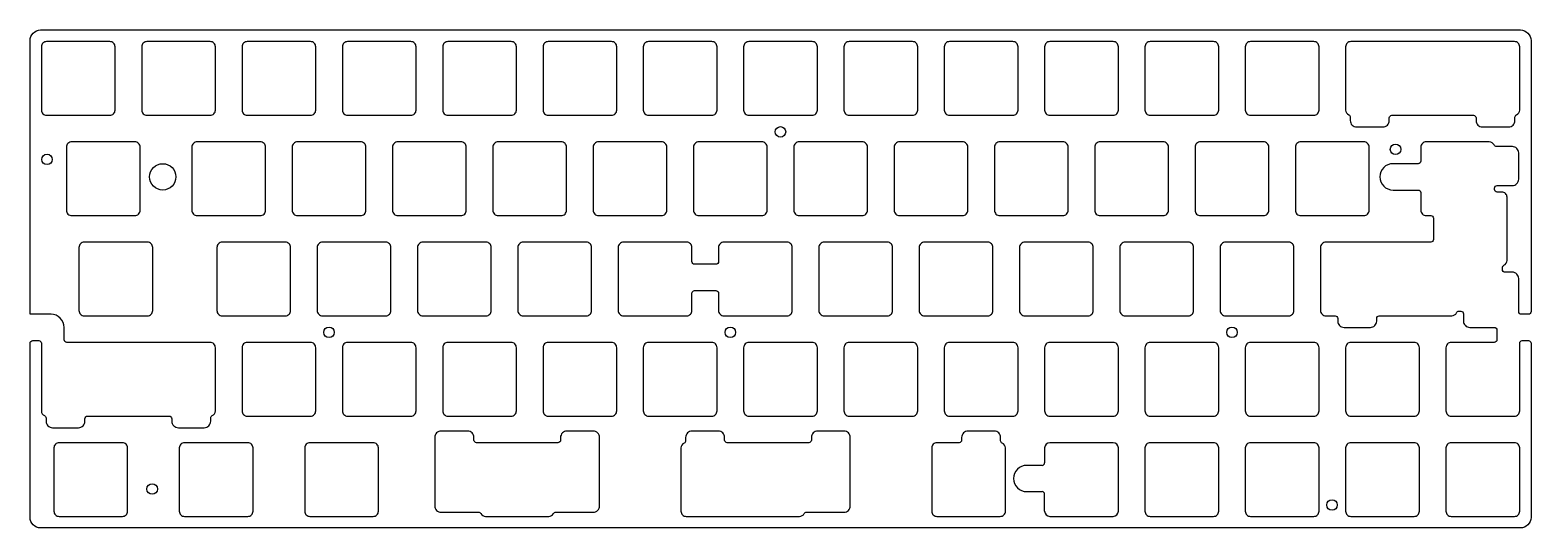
# Model space of a CAD drawing. Header units: millimetres. Extents: x 100 to 385, y 105 to 200.
import ezdxf

# ---------------------------------------------------------------- set-up
doc = ezdxf.new("R2010")
doc.units = ezdxf.units.MM
doc.header["$MEASUREMENT"] = 0
doc.layers.get('0').update_dxf_attribs({"linetype": 'CONTINUOUS'})
doc.layers.add('Screw', color=241, linetype='CONTINUOUS')

msp = doc.modelspace()

# ---------------------------------------------------------------- linework, layer by layer
for p, q in [((293.03, 120.69), (293.03, 117.89)), ((306.03, 121.69), (294.03, 121.69)), ((307.03, 108.69), (307.03, 120.69)), ((294.03, 107.69), (306.03, 107.69))]:
    msp.add_line(p, q)
at = {"linetype": 'Continuous'}
for p, q in [((292.53, 117.39), (289.63, 117.39)), ((289.63, 112.39), (290.88, 112.39)), ((290.88, 112.39), (292.53, 112.39)), ((293.03, 108.69), (293.03, 111.89))]:
    msp.add_line(p, q, dxfattribs=at)
msp.add_lwpolyline([(101.83, 146.09), (100.38, 146.09), (100.38, 198.09, -0.414214), (102.38, 200.09), (383.38, 200.09, -0.414214), (385.38, 198.09), (385.38, 146.59, -0.414214), (384.88, 146.09), (383.54, 146.09, -0.414214), (383.04, 146.59), (383.04, 152.88, 0.414214), (381.84, 154.08), (380.46, 154.08, -0.414214), (379.96, 154.58), (379.96, 154.94, -0.295639), (380.25, 155.4, 0.295639), (380.84, 156.31), (380.84, 168.31, 0.414214), (379.84, 169.31), (378.96, 169.31, -0.414214), (378.46, 169.81), (378.46, 170.05, -0.414214), (378.96, 170.55), (381.84, 170.55, 0.414214), (383.04, 171.75), (383.04, 176.75, 0.414214), (381.84, 177.95), (378.83, 177.95, -0.295639), (378.38, 178.25, 0.295639), (377.46, 178.84), (365.46, 178.84, 0.414214), (364.46, 177.84), (364.46, 175.19, -0.414214), (363.96, 174.69), (359.18, 174.69, 1), (359.18, 169.69), (360.43, 169.69), (363.96, 169.69, -0.414214), (364.46, 169.19), (364.46, 165.84, 0.414214), (365.46, 164.84), (366.34, 164.84, -0.414214), (366.84, 164.34), (366.84, 160.29, -0.414214), (366.34, 159.79), (358.32, 159.79), (346.41, 159.79, 0.414214), (345.41, 158.79), (345.41, 146.79, 0.414214), (346.41, 145.79), (348.18, 145.79, -0.414214), (348.68, 145.29), (348.68, 144.79, 0.414214), (349.88, 143.59), (354.88, 143.59, 0.414214), (356.08, 144.79), (356.08, 145.29, -0.414214), (356.58, 145.79), (370.32, 145.79, 0.295639), (371.23, 146.38, -0.295639), (371.69, 146.68), (372.06, 146.68, -0.414214), (372.56, 146.18), (372.56, 144.79, 0.414214), (373.76, 143.59), (378.4, 143.59, -0.414214), (378.9, 143.09), (378.9, 141.24, -0.414214), (378.4, 140.74), (370.23, 140.74, 0.414214), (369.23, 139.74), (369.23, 127.74, 0.414214), (370.23, 126.74), (382.23, 126.74, 0.414214), (383.23, 127.74), (383.23, 140.59, -0.414214), (383.73, 141.09), (384.88, 141.09, -0.414214), (385.38, 140.59), (385.38, 107.49, -0.414214), (383.38, 105.49), (102.38, 105.49, -0.414214), (100.38, 107.49), (100.38, 140.59, -0.414214), (100.88, 141.09), (102.03, 141.09, -0.414214), (102.53, 140.59), (102.53, 127.74, 0.295639), (103.12, 126.83, -0.295639), (103.41, 126.37), (103.41, 125.79, 0.414214), (104.66, 124.54), (109.56, 124.54, 0.414214), (110.81, 125.79), (110.81, 126.24, -0.414214), (111.31, 126.74), (126.79, 126.74, -0.414214), (127.29, 126.24), (127.29, 125.79, 0.414214), (128.54, 124.54), (133.44, 124.54, 0.414214), (134.69, 125.79), (134.69, 126.37, -0.295639), (134.98, 126.83, 0.295639), (135.58, 127.74), (135.58, 139.74, 0.414214), (134.58, 140.74), (122.58, 140.74), (107.36, 140.74, -0.414214), (106.86, 141.24), (106.86, 143.59, 0.414214), (104.36, 146.09), (101.63, 146.09)], format="xyb", dxfattribs=at)
for points in [[(102.53, 196.89), (102.53, 184.89, 0.414214), (103.53, 183.89), (115.53, 183.89, 0.414214), (116.53, 184.89), (116.53, 196.89, 0.414214), (115.53, 197.89), (103.53, 197.89, 0.414214)], [(121.58, 196.89), (121.58, 184.89, 0.414214), (122.58, 183.89), (134.58, 183.89, 0.414214), (135.58, 184.89), (135.58, 196.89, 0.414214), (134.58, 197.89), (122.58, 197.89, 0.414214)], [(140.63, 196.89), (140.63, 184.89, 0.414214), (141.63, 183.89), (153.63, 183.89, 0.414214), (154.63, 184.89), (154.63, 196.89, 0.414214), (153.63, 197.89), (141.63, 197.89, 0.414214)], [(159.68, 196.89), (159.68, 184.89, 0.414214), (160.68, 183.89), (172.68, 183.89, 0.414214), (173.68, 184.89), (173.68, 196.89, 0.414214), (172.68, 197.89), (160.68, 197.89, 0.414214)], [(178.73, 196.89), (178.73, 184.89, 0.414214), (179.73, 183.89), (191.73, 183.89, 0.414214), (192.73, 184.89), (192.73, 196.89, 0.414214), (191.73, 197.89), (179.73, 197.89, 0.414214)], [(197.78, 196.89), (197.78, 184.89, 0.414214), (198.78, 183.89), (210.78, 183.89, 0.414214), (211.78, 184.89), (211.78, 196.89, 0.414214), (210.78, 197.89), (198.78, 197.89, 0.414214)], [(216.83, 196.89), (216.83, 184.89, 0.414214), (217.83, 183.89), (229.83, 183.89, 0.414214), (230.83, 184.89), (230.83, 196.89, 0.414214), (229.83, 197.89), (217.83, 197.89, 0.414214)], [(235.88, 196.89), (235.88, 184.89, 0.414214), (236.88, 183.89), (248.88, 183.89, 0.414214), (249.88, 184.89), (249.88, 196.89, 0.414214), (248.88, 197.89), (236.88, 197.89, 0.414214)], [(254.93, 196.89), (254.93, 184.89, 0.414214), (255.93, 183.89), (267.93, 183.89, 0.414214), (268.93, 184.89), (268.93, 196.89, 0.414214), (267.93, 197.89), (255.93, 197.89, 0.414214)], [(273.98, 196.89), (273.98, 184.89, 0.414214), (274.98, 183.89), (286.98, 183.89, 0.414214), (287.98, 184.89), (287.98, 196.89, 0.414214), (286.98, 197.89), (274.98, 197.89, 0.414214)], [(293.03, 196.89), (293.03, 184.89, 0.414214), (294.03, 183.89), (306.03, 183.89, 0.414214), (307.03, 184.89), (307.03, 196.89, 0.414214), (306.03, 197.89), (294.03, 197.89, 0.414214)], [(312.08, 196.89), (312.08, 184.89, 0.414214), (313.08, 183.89), (325.08, 183.89, 0.414214), (326.08, 184.89), (326.08, 196.89, 0.414214), (325.08, 197.89), (313.08, 197.89, 0.414214)], [(331.13, 196.89), (331.13, 184.89, 0.414214), (332.13, 183.89), (344.13, 183.89, 0.414214), (345.13, 184.89), (345.13, 196.89, 0.414214), (344.13, 197.89), (332.13, 197.89, 0.414214)], [(351.18, 197.89, 0.414214), (350.18, 196.89), (350.18, 184.89, 0.295639), (350.77, 183.98, -0.295639), (351.06, 183.52), (351.06, 182.89, 0.414214), (352.26, 181.69), (357.26, 181.69, 0.414214), (358.46, 182.89), (358.46, 183.39, -0.414214), (358.96, 183.89), (370.23, 183.89), (374.44, 183.89, -0.414214), (374.94, 183.39), (374.94, 182.89, 0.414214), (376.14, 181.69), (381.14, 181.69, 0.414214), (382.34, 182.89), (382.34, 183.52, -0.295639), (382.63, 183.98, 0.295639), (383.23, 184.89), (383.23, 196.89, 0.414214), (382.23, 197.89), (370.23, 197.89)], [(107.29, 177.84), (107.29, 165.84, 0.414214), (108.29, 164.84), (120.29, 164.84, 0.414214), (121.29, 165.84), (121.29, 177.84, 0.414214), (120.29, 178.84), (108.29, 178.84, 0.414214)], [(131.1, 177.84), (131.1, 165.84, 0.414214), (132.1, 164.84), (144.1, 164.84, 0.414214), (145.1, 165.84), (145.1, 177.84, 0.414214), (144.1, 178.84), (132.1, 178.84, 0.414214)], [(150.15, 177.84), (150.15, 165.84, 0.414214), (151.15, 164.84), (163.15, 164.84, 0.414214), (164.15, 165.84), (164.15, 177.84, 0.414214), (163.15, 178.84), (151.15, 178.84, 0.414214)], [(169.2, 177.84), (169.2, 165.84, 0.414214), (170.2, 164.84), (182.2, 164.84, 0.414214), (183.2, 165.84), (183.2, 177.84, 0.414214), (182.2, 178.84), (170.2, 178.84, 0.414214)], [(188.25, 177.84), (188.25, 165.84, 0.414214), (189.25, 164.84), (201.25, 164.84, 0.414214), (202.25, 165.84), (202.25, 177.84, 0.414214), (201.25, 178.84), (189.25, 178.84, 0.414214)], [(207.3, 177.84), (207.3, 165.84, 0.414214), (208.3, 164.84), (220.3, 164.84, 0.414214), (221.3, 165.84), (221.3, 177.84, 0.414214), (220.3, 178.84), (208.3, 178.84, 0.414214)], [(226.35, 177.84), (226.35, 165.84, 0.414214), (227.35, 164.84), (239.35, 164.84, 0.414214), (240.35, 165.84), (240.35, 177.84, 0.414214), (239.35, 178.84), (227.35, 178.84, 0.414214)], [(245.4, 177.84), (245.4, 165.84, 0.414214), (246.4, 164.84), (258.4, 164.84, 0.414214), (259.4, 165.84), (259.4, 177.84, 0.414214), (258.4, 178.84), (246.4, 178.84, 0.414214)], [(264.45, 177.84), (264.45, 165.84, 0.414214), (265.45, 164.84), (277.45, 164.84, 0.414214), (278.45, 165.84), (278.45, 177.84, 0.414214), (277.45, 178.84), (265.45, 178.84, 0.414214)], [(283.5, 177.84), (283.5, 165.84, 0.414214), (284.5, 164.84), (296.5, 164.84, 0.414214), (297.5, 165.84), (297.5, 177.84, 0.414214), (296.5, 178.84), (284.5, 178.84, 0.414214)], [(302.55, 177.84), (302.55, 165.84, 0.414214), (303.55, 164.84), (315.55, 164.84, 0.414214), (316.55, 165.84), (316.55, 177.84, 0.414214), (315.55, 178.84), (303.55, 178.84, 0.414214)], [(321.6, 177.84), (321.6, 165.84, 0.414214), (322.6, 164.84), (334.6, 164.84, 0.414214), (335.6, 165.84), (335.6, 177.84, 0.414214), (334.6, 178.84), (322.6, 178.84, 0.414214)], [(340.65, 177.84), (340.65, 165.84, 0.414214), (341.65, 164.84), (353.65, 164.84, 0.414214), (354.65, 165.84), (354.65, 177.84, 0.414214), (353.65, 178.84), (341.65, 178.84, 0.414214)], [(109.67, 158.79), (109.67, 146.79, 0.414214), (110.67, 145.79), (122.67, 145.79, 0.414214), (123.67, 146.79), (123.67, 158.79, 0.414214), (122.67, 159.79), (110.67, 159.79, 0.414214)], [(135.86, 158.79), (135.86, 146.79, 0.414214), (136.86, 145.79), (148.86, 145.79, 0.414214), (149.86, 146.79), (149.86, 158.79, 0.414214), (148.86, 159.79), (136.86, 159.79, 0.414214)], [(154.91, 158.79), (154.91, 146.79, 0.414214), (155.91, 145.79), (167.91, 145.79, 0.414214), (168.91, 146.79), (168.91, 158.79, 0.414214), (167.91, 159.79), (155.91, 159.79, 0.414214)], [(173.96, 158.79), (173.96, 146.79, 0.414214), (174.96, 145.79), (186.96, 145.79, 0.414214), (187.96, 146.79), (187.96, 158.79, 0.414214), (186.96, 159.79), (174.96, 159.79, 0.414214)], [(193.01, 158.79), (193.01, 146.79, 0.414214), (194.01, 145.79), (206.01, 145.79, 0.414214), (207.01, 146.79), (207.01, 158.79, 0.414214), (206.01, 159.79), (194.01, 159.79, 0.414214)], [(232.11, 159.79, 0.414214), (231.11, 158.79), (231.11, 156.09, -0.414214), (230.61, 155.59), (226.56, 155.59, -0.414214), (226.06, 156.09), (226.06, 158.79, 0.414214), (225.06, 159.79), (213.06, 159.79, 0.414214), (212.06, 158.79), (212.06, 146.79, 0.414214), (213.06, 145.79), (225.06, 145.79, 0.414214), (226.06, 146.79), (226.06, 150.09, -0.414214), (226.56, 150.59), (230.61, 150.59, -0.414214), (231.11, 150.09), (231.11, 146.79, 0.414214), (232.11, 145.79), (244.11, 145.79, 0.414214), (245.11, 146.79), (245.11, 158.79, 0.414214), (244.11, 159.79)], [(250.16, 158.79), (250.16, 146.79, 0.414214), (251.16, 145.79), (263.16, 145.79, 0.414214), (264.16, 146.79), (264.16, 158.79, 0.414214), (263.16, 159.79), (251.16, 159.79, 0.414214)], [(269.21, 158.79), (269.21, 146.79, 0.414214), (270.21, 145.79), (282.21, 145.79, 0.414214), (283.21, 146.79), (283.21, 158.79, 0.414214), (282.21, 159.79), (270.21, 159.79, 0.414214)], [(288.26, 158.79), (288.26, 146.79, 0.414214), (289.26, 145.79), (301.26, 145.79, 0.414214), (302.26, 146.79), (302.26, 158.79, 0.414214), (301.26, 159.79), (289.26, 159.79, 0.414214)], [(307.31, 158.79), (307.31, 146.79, 0.414214), (308.31, 145.79), (320.31, 145.79, 0.414214), (321.31, 146.79), (321.31, 158.79, 0.414214), (320.31, 159.79), (308.31, 159.79, 0.414214)], [(326.36, 158.79), (326.36, 146.79, 0.414214), (327.36, 145.79), (339.36, 145.79, 0.414214), (340.36, 146.79), (340.36, 158.79, 0.414214), (339.36, 159.79), (327.36, 159.79, 0.414214)], [(140.63, 139.74), (140.63, 127.74, 0.414214), (141.63, 126.74), (153.63, 126.74, 0.414214), (154.63, 127.74), (154.63, 139.74, 0.414214), (153.63, 140.74), (141.63, 140.74, 0.414214)], [(159.68, 139.74), (159.68, 127.74, 0.414214), (160.68, 126.74), (172.68, 126.74, 0.414214), (173.68, 127.74), (173.68, 139.74, 0.414214), (172.68, 140.74), (160.68, 140.74, 0.414214)], [(178.73, 139.74), (178.73, 127.74, 0.414214), (179.73, 126.74), (191.73, 126.74, 0.414214), (192.73, 127.74), (192.73, 139.74, 0.414214), (191.73, 140.74), (179.73, 140.74, 0.414214)], [(197.78, 139.74), (197.78, 127.74, 0.414214), (198.78, 126.74), (210.78, 126.74, 0.414214), (211.78, 127.74), (211.78, 139.74, 0.414214), (210.78, 140.74), (198.78, 140.74, 0.414214)], [(216.83, 139.74), (216.83, 127.74, 0.414214), (217.83, 126.74), (229.83, 126.74, 0.414214), (230.83, 127.74), (230.83, 139.74, 0.414214), (229.83, 140.74), (217.83, 140.74, 0.414214)], [(235.88, 139.74), (235.88, 127.74, 0.414214), (236.88, 126.74), (248.88, 126.74, 0.414214), (249.88, 127.74), (249.88, 139.74, 0.414214), (248.88, 140.74), (236.88, 140.74, 0.414214)], [(254.93, 139.74), (254.93, 127.74, 0.414214), (255.93, 126.74), (267.93, 126.74, 0.414214), (268.93, 127.74), (268.93, 139.74, 0.414214), (267.93, 140.74), (255.93, 140.74, 0.414214)], [(273.98, 139.74), (273.98, 127.74, 0.414214), (274.98, 126.74), (286.98, 126.74, 0.414214), (287.98, 127.74), (287.98, 139.74, 0.414214), (286.98, 140.74), (274.98, 140.74, 0.414214)], [(293.03, 139.74), (293.03, 127.74, 0.414214), (294.03, 126.74), (306.03, 126.74, 0.414214), (307.03, 127.74), (307.03, 139.74, 0.414214), (306.03, 140.74), (294.03, 140.74, 0.414214)], [(312.08, 139.74), (312.08, 127.74, 0.414214), (313.08, 126.74), (325.08, 126.74, 0.414214), (326.08, 127.74), (326.08, 139.74, 0.414214), (325.08, 140.74), (313.08, 140.74, 0.414214)], [(331.13, 139.74), (331.13, 127.74, 0.414214), (332.13, 126.74), (344.13, 126.74, 0.414214), (345.13, 127.74), (345.13, 139.74, 0.414214), (344.13, 140.74), (332.13, 140.74, 0.414214)], [(350.18, 139.74), (350.18, 127.74, 0.414214), (351.18, 126.74), (363.18, 126.74, 0.414214), (364.18, 127.74), (364.18, 139.74, 0.414214), (363.18, 140.74), (351.18, 140.74, 0.414214)], [(202.31, 108.49), (207.31, 108.49, 0.414214), (208.51, 109.69), (208.51, 122.69, 0.414214), (207.31, 123.89), (202.31, 123.89, 0.414214), (201.11, 122.69), (201.11, 122.19, -0.414214), (200.61, 121.69), (198.87, 121.69), (186.87, 121.69), (185.17, 121.69, -0.414214), (184.67, 122.19), (184.67, 122.69, 0.414214), (183.47, 123.89), (178.47, 123.89), (178.43, 123.89, 0.414214), (177.23, 122.69), (177.23, 109.69, 0.414214), (178.43, 108.49), (178.47, 108.49), (183.47, 108.49), (185.54, 108.49, -0.278179), (185.98, 108.22, 0.278179), (186.87, 107.69), (198.87, 107.69, 0.278179), (199.75, 108.22, -0.278179), (200.2, 108.49)], [(248.73, 122.69), (248.73, 122.19, -0.414214), (248.23, 121.69), (246.49, 121.69), (236.97, 121.69), (232.76, 121.69, -0.414214), (232.26, 122.19), (232.26, 122.69, 0.414214), (231.06, 123.89), (226.06, 123.89, 0.414214), (224.86, 122.69), (224.86, 122.06, -0.295639), (224.56, 121.6, 0.295639), (223.97, 120.69), (223.97, 108.69, 0.414214), (224.97, 107.69), (236.97, 107.69), (246.49, 107.69, 0.278179), (247.38, 108.22, -0.278179), (247.82, 108.49), (249.93, 108.49), (254.93, 108.49, 0.414214), (256.13, 109.69), (256.13, 122.69, 0.414214), (254.93, 123.89), (249.93, 123.89, 0.414214)], [(276.77, 121.69), (272.59, 121.69, 0.414214), (271.59, 120.69), (271.59, 108.69, 0.414214), (272.59, 107.69), (284.59, 107.69, 0.414214), (285.59, 108.69), (285.59, 120.69, 0.303155), (284.98, 121.61, -0.303155), (284.67, 122.07), (284.67, 122.69, 0.414214), (283.47, 123.89), (278.47, 123.89, 0.414214), (277.27, 122.69), (277.27, 122.19, -0.414214)], [(104.91, 120.69), (104.91, 108.69, 0.414214), (105.91, 107.69), (117.91, 107.69, 0.414214), (118.91, 108.69), (118.91, 120.69, 0.414214), (117.91, 121.69), (105.91, 121.69, 0.414214)], [(128.72, 120.69), (128.72, 108.69, 0.414214), (129.72, 107.69), (141.72, 107.69, 0.414214), (142.72, 108.69), (142.72, 120.69, 0.414214), (141.72, 121.69), (129.72, 121.69, 0.414214)], [(152.53, 120.69), (152.53, 108.69, 0.414214), (153.53, 107.69), (165.53, 107.69, 0.414214), (166.53, 108.69), (166.53, 120.69, 0.414214), (165.53, 121.69), (153.53, 121.69, 0.414214)], [(312.08, 120.69), (312.08, 108.69, 0.414214), (313.08, 107.69), (325.08, 107.69, 0.414214), (326.08, 108.69), (326.08, 120.69, 0.414214), (325.08, 121.69), (313.08, 121.69, 0.414214)], [(331.13, 120.69), (331.13, 108.69, 0.414214), (332.13, 107.69), (344.13, 107.69, 0.414214), (345.13, 108.69), (345.13, 120.69, 0.414214), (344.13, 121.69), (332.13, 121.69, 0.414214)], [(350.18, 120.69), (350.18, 108.69, 0.414214), (351.18, 107.69), (363.18, 107.69, 0.414214), (364.18, 108.69), (364.18, 120.69, 0.414214), (363.18, 121.69), (351.18, 121.69, 0.414214)], [(369.23, 120.69), (369.23, 108.69, 0.414214), (370.23, 107.69), (382.23, 107.69, 0.414214), (383.23, 108.69), (383.23, 120.69, 0.414214), (382.23, 121.69), (370.23, 121.69, 0.414214)]]:
    msp.add_lwpolyline(points, format="xyb", close=True)
msp.add_circle((125.58, 172.19), 2.5, dxfattribs=at)
for centre, start, end in [((294.03, 120.69), 90, 180), ((306.03, 120.69), 0, 90), ((294.03, 108.69), 180, 270), ((306.03, 108.69), 270, 0)]:
    msp.add_arc(centre, 1, start, end)
for centre, radius, start, end in [((289.63, 114.89), 2.5, 90, 270), ((292.53, 117.89), 0.5, 270, 0), ((292.53, 111.89), 0.5, 0, 90)]:
    msp.add_arc(centre, radius, start, end, dxfattribs=at)
at = {"layer": 'Screw', "linetype": 'Continuous'}
for centre in [(242.87, 180.73), (359.66, 177.42), (103.6, 175.51), (157.15, 142.65), (233.35, 142.65), (328.6, 142.65), (123.57, 112.89), (347.6, 109.86)]:
    msp.add_circle(centre, 1, dxfattribs=at)

doc.saveas('drawing.dxf')
